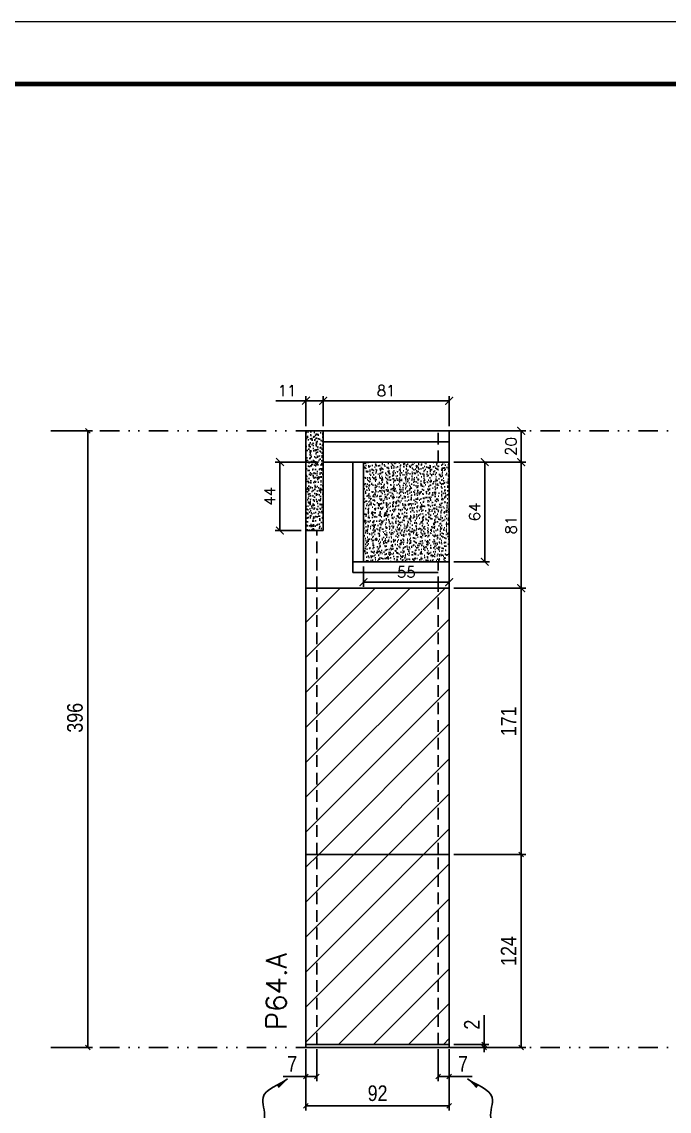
# Model space of a CAD drawing. Extents: x 2949 to 9230, y 1140 to 12527.
# Drawn here: x 3365 to 3781, y 4936 to 5635 of the extents above; entities that cross this region are included whole.
import ezdxf

# ---------------------------------------------------------------- set-up
doc = ezdxf.new("R2010")
doc.units = 0
for name, pattern in [('DASHED', [0.75, 0.5, -0.25]), ('DIVIDE2', [0.625, 0.25, -0.125, 0, -0.125, 0, -0.125]), ('HIDDEN', [0.375, 0.25, -0.125])]:
    doc.linetypes.add(name, pattern=pattern)
for name, color, linetype in [('COTA', 241, 'Continuous'), ('cotas', 4, 'Continuous'), ('Nível', 160, 'Continuous'), ('Painéis', 200, 'Continuous'), ('SARR_2.2x7', 40, 'Continuous'), ('Sarrafo de Pressão', 42, 'HIDDEN')]:
    doc.layers.add(name, color=color, linetype=linetype)
for name, color, linetype, lineweight in [('Folhas', 255, 'Continuous', 9), ('Hachura', 251, 'Continuous', 9), ('SARRAFO DE PRESSAO', 251, 'DASHED', 9), ('Texto Seção', 7, 'Continuous', 15)]:
    doc.layers.add(name, color=color, linetype=linetype, lineweight=lineweight)
doc.styles.add('COTA TECNICA', font='techl___.ttf', dxfattribs={"height": 10})
doc.styles.add('COTA TECNICA-50', font='techl___.ttf', dxfattribs={"height": 10})
doc.styles.add('REGUA-120', font='ROMANS.shx', dxfattribs={"height": 15})
doc.styles.add('ROMANS', font='romans.shx')
doc.styles.get("Standard").update_dxf_attribs({"font": 'arial.ttf'})
doc.dimstyles.new('COTA PAINEL-50', dxfattribs={"dimtxt": 10, "dimasz": 3, "dimexe": 3, "dimexo": 3, "dimgap": 3, "dimtad": 1, "dimdec": 1, "dimzin": 12, "dimdsep": 46, "dimtxsty": 'COTA TECNICA-50', "dimblk1": 'OBLIQUE', "dimblk2": 'OBLIQUE', "dimsah": 1, "dimcen": 0.9, "dimclrd": 4, "dimclre": 4, "dimclrt": 240, "dimadec": 1, "dimazin": 3, "dimtfac": 1, "dimtdec": 1, "dimtmove": 0, "dimatfit": 3, "dimfxl": 1, "dimtolj": 1, "dimtzin": 12, "dimarcsym": 0})
doc.dimstyles.new('Cota Paínel', dxfattribs={"dimtxt": 7, "dimasz": 5, "dimexe": 3, "dimexo": 3, "dimgap": 3, "dimtad": 1, "dimdec": 1, "dimzin": 12, "dimdsep": 46, "dimtxsty": 'ROMANS', "dimblk": 'ARCHTICK', "dimcen": 0, "dimclrd": 4, "dimclre": 4, "dimclrt": 1, "dimadec": 1, "dimazin": 3, "dimtfac": 1, "dimtdec": 1, "dimtmove": 0, "dimatfit": 3, "dimldrblk": 'OBLIQUE', "dimfxl": 1, "dimtolj": 1, "dimtzin": 12, "dimarcsym": 0})
doc.dimstyles.new('PAINEL', dxfattribs={"dimtxt": 10, "dimasz": 3, "dimexe": 3, "dimexo": 3, "dimgap": 3, "dimtad": 1, "dimdec": 1, "dimzin": 12, "dimdsep": 46, "dimtxsty": 'COTA TECNICA', "dimblk1": 'OBLIQUE', "dimblk2": 'OBLIQUE', "dimsah": 1, "dimcen": 0.9, "dimclrd": 4, "dimclre": 4, "dimclrt": 240, "dimadec": 1, "dimazin": 3, "dimtfac": 1, "dimtdec": 1, "dimtmove": 0, "dimatfit": 3, "dimfxl": 1, "dimtolj": 1, "dimtzin": 12, "dimarcsym": 0})
doc.dimstyles.get("Standard").update_dxf_attribs({"dimtxt": 0.18, "dimasz": 0.18, "dimexe": 0.18, "dimexo": 0.0625, "dimgap": 0.09, "dimtad": 0, "dimtih": 1, "dimtoh": 1, "dimdec": 4, "dimzin": 0, "dimdsep": 46, "dimtxsty": 'Standard', "dimcen": 0.09, "dimadec": 0, "dimazin": 0, "dimtfac": 1, "dimtdec": 4, "dimtofl": 0, "dimtmove": 0, "dimatfit": 3, "dimfxl": 1, "dimtolj": 1, "dimtzin": 0, "dimarcsym": 0})
pattern_1 = [(45, (-126071.967, -22713.47), (-11.2253202, 11.2253202), [])]

# ---------------------------------------------------------------- blocks, each defined once
blk = doc.blocks.new('9999999999')
at = {"layer": 'Folhas'}
blk.add_lwpolyline([(98138.98, 34190.21), (99623.98, 34190.21), (99623.98, 35240.21), (98138.98, 35240.21)], close=True, dxfattribs=at)
at = {"layer": 'Folhas', "color": 30, "const_width": 3}
blk.add_lwpolyline([(98213.98, 34230.21), (99583.98, 34230.21), (99583.98, 35200.21), (98213.98, 35200.21)], close=True, dxfattribs=at)
blk = doc.blocks.new('_Oblique')
at = {"color": 0, "linetype": 'ByBlock', "lineweight": -2}
blk.add_line((-0.5, -0.5), (0.5, 0.5), dxfattribs=at)
blk = doc.blocks.new('*D1022')
at = {"layer": 'cotas', "color": 4, "linetype": 'ByBlock', "lineweight": -2, "transparency": 16777216}
for p, q in [((3386.69, 5372.57), (3410.41, 5372.57)), ((3407.41, 5372.57), (3407.41, 4976.57)), ((3386.69, 4976.57), (3410.41, 4976.57))]:
    blk.add_line(p, q, dxfattribs=at)
at = {"layer": 'Defpoints', "color": 0, "linetype": 'ByBlock', "transparency": 16777216}
for p in [(3383.69, 5372.57), (3383.69, 4976.57), (3407.41, 4976.57)]:
    blk.add_point(p, dxfattribs=at)
at = {"layer": 'cotas', "color": 4, "linetype": 'ByBlock', "lineweight": -2, "transparency": 16777216, "xscale": 3, "yscale": 3, "zscale": 3}
for p, rotation in [((3407.41, 5372.57), 90), ((3407.41, 4976.57), 270)]:
    blk.add_blockref('_Oblique', p, dxfattribs=dict(at, rotation=rotation))
at = {"layer": 'cotas', "color": 240, "linetype": 'ByBlock', "transparency": 16777216, "insert": (3399.16, 5188.35), "char_height": 10, "attachment_point": 5, "rotation": 90, "style": 'COTA TECNICA'}
blk.add_mtext('\\A1;396', dxfattribs=at)
blk = doc.blocks.new('*D315')
at = {"layer": 'COTA', "color": 4, "lineweight": -2, "transparency": 16777216}
for p, q in [((3547.54, 4975.57), (3547.54, 4936.11)), ((3639.54, 4975.57), (3639.54, 4936.11)), ((3547.54, 4939.11), (3639.54, 4939.11))]:
    blk.add_line(p, q, dxfattribs=at)
at = {"layer": 'Defpoints', "color": 0, "transparency": 16777216}
for p in [(3547.54, 4978.57), (3639.54, 4978.57), (3639.54, 4939.11)]:
    blk.add_point(p, dxfattribs=at)
at = {"layer": 'COTA', "color": 4, "lineweight": -2, "transparency": 16777216, "xscale": 3, "yscale": 3, "zscale": 3, "rotation": 180}
blk.add_blockref('_Oblique', (3547.54, 4939.11), dxfattribs=at)
at = {"layer": 'COTA', "color": 4, "lineweight": -2, "transparency": 16777216, "xscale": 3, "yscale": 3, "zscale": 3}
blk.add_blockref('_Oblique', (3639.54, 4939.11), dxfattribs=at)
at = {"layer": 'COTA', "color": 240, "transparency": 16777216, "insert": (3593.54, 4947.2), "char_height": 10, "attachment_point": 5, "style": 'COTA TECNICA'}
blk.add_mtext('\\A1;92', dxfattribs=at)
blk = doc.blocks.new('*D316')
at = {"layer": 'COTA', "color": 4, "lineweight": -2, "transparency": 16777216}
for p, q in [((3554.54, 4975.57), (3554.54, 4955.06)), ((3547.54, 4973.57), (3547.54, 4955.06)), ((3547.54, 4958.06), (3532.81, 4958.06)), ((3554.54, 4958.06), (3547.54, 4958.06))]:
    blk.add_line(p, q, dxfattribs=at)
at = {"layer": 'Defpoints', "color": 0, "transparency": 16777216}
for p in [(3547.54, 4976.57), (3554.54, 4978.57), (3547.54, 4958.06)]:
    blk.add_point(p, dxfattribs=at)
at = {"layer": 'COTA', "color": 4, "lineweight": -2, "transparency": 16777216, "xscale": 3, "yscale": 3, "zscale": 3, "rotation": 180}
blk.add_blockref('_Oblique', (3547.54, 4958.06), dxfattribs=at)
at = {"layer": 'COTA', "color": 4, "lineweight": -2, "transparency": 16777216, "xscale": 3, "yscale": 3, "zscale": 3}
blk.add_blockref('_Oblique', (3554.54, 4958.06), dxfattribs=at)
at = {"layer": 'COTA', "color": 240, "transparency": 16777216, "insert": (3538.68, 4966.13), "char_height": 10, "attachment_point": 5, "style": 'COTA TECNICA-50'}
blk.add_mtext('\\A1;7', dxfattribs=at)
blk = doc.blocks.new('*D317')
at = {"layer": 'COTA', "color": 4, "lineweight": -2, "transparency": 16777216}
for p, q in [((3632.54, 4975.57), (3632.54, 4955.06)), ((3639.54, 4973.57), (3639.54, 4955.06)), ((3632.54, 4958.06), (3639.54, 4958.06)), ((3639.54, 4958.06), (3654.27, 4958.06))]:
    blk.add_line(p, q, dxfattribs=at)
at = {"layer": 'Defpoints', "color": 0, "transparency": 16777216}
for p in [(3632.54, 4978.57), (3639.54, 4976.57), (3639.54, 4958.06)]:
    blk.add_point(p, dxfattribs=at)
at = {"layer": 'COTA', "color": 4, "lineweight": -2, "transparency": 16777216, "xscale": 3, "yscale": 3, "zscale": 3, "rotation": 180}
blk.add_blockref('_Oblique', (3632.54, 4958.06), dxfattribs=at)
at = {"layer": 'COTA', "color": 4, "lineweight": -2, "transparency": 16777216, "xscale": 3, "yscale": 3, "zscale": 3}
blk.add_blockref('_Oblique', (3639.54, 4958.06), dxfattribs=at)
at = {"layer": 'COTA', "color": 240, "transparency": 16777216, "insert": (3648.41, 4966.13), "char_height": 10, "attachment_point": 5, "style": 'COTA TECNICA-50'}
blk.add_mtext('\\A1;7', dxfattribs=at)
blk = doc.blocks.new('*D318')
at = {"layer": 'COTA', "color": 4, "lineweight": -2, "transparency": 16777216}
for p, q in [((3642.54, 5100.57), (3688.78, 5100.57)), ((3685.78, 4976.57), (3685.78, 5100.57)), ((3642.54, 4976.57), (3688.78, 4976.57))]:
    blk.add_line(p, q, dxfattribs=at)
at = {"layer": 'Defpoints', "color": 0, "transparency": 16777216}
for p in [(3639.54, 5100.57), (3685.78, 5100.57), (3639.54, 4976.57)]:
    blk.add_point(p, dxfattribs=at)
at = {"layer": 'COTA', "color": 4, "lineweight": -2, "transparency": 16777216, "xscale": 3, "yscale": 3, "zscale": 3}
for p, rotation in [((3685.78, 5100.57), 90), ((3685.78, 4976.57), 270)]:
    blk.add_blockref('_Oblique', p, dxfattribs=dict(at, rotation=rotation))
at = {"layer": 'COTA', "color": 240, "transparency": 16777216, "insert": (3677.71, 5038.57), "char_height": 10, "attachment_point": 5, "rotation": 90, "style": 'COTA TECNICA-50'}
blk.add_mtext('\\A1;124', dxfattribs=at)
blk = doc.blocks.new('*D319')
at = {"layer": 'COTA', "color": 4, "lineweight": -2, "transparency": 16777216}
for p, q in [((3662.07, 4978.57), (3662.07, 4997.37)), ((3642.54, 4978.57), (3665.07, 4978.57)), ((3642.54, 4976.57), (3665.07, 4976.57)), ((3662.07, 4976.57), (3662.07, 4978.57)), ((3662.07, 4976.57), (3662.07, 4973.57))]:
    blk.add_line(p, q, dxfattribs=at)
at = {"layer": 'Defpoints', "color": 0, "transparency": 16777216}
for p in [(3639.54, 4978.57), (3639.54, 4976.57), (3662.07, 4976.57)]:
    blk.add_point(p, dxfattribs=at)
at = {"layer": 'COTA', "color": 4, "lineweight": -2, "transparency": 16777216, "xscale": 3, "yscale": 3, "zscale": 3}
for p, rotation in [((3662.07, 4978.57), 270), ((3662.07, 4976.57), 90)]:
    blk.add_blockref('_Oblique', p, dxfattribs=dict(at, rotation=rotation))
at = {"layer": 'COTA', "color": 240, "transparency": 16777216, "insert": (3654.07, 4991.31), "char_height": 10, "attachment_point": 5, "rotation": 90, "style": 'COTA TECNICA-50'}
blk.add_mtext('\\A1;2', dxfattribs=at)
blk = doc.blocks.new('*D320')
at = {"layer": 'COTA', "color": 4, "linetype": 'ByBlock', "lineweight": -2, "transparency": 16777216}
for p, q in [((3642.54, 5271.57), (3688.78, 5271.57)), ((3685.78, 5271.57), (3685.78, 5100.57)), ((3642.54, 5100.57), (3688.78, 5100.57))]:
    blk.add_line(p, q, dxfattribs=at)
at = {"layer": 'Defpoints', "color": 0, "linetype": 'ByBlock', "transparency": 16777216}
for p in [(3639.54, 5271.57), (3639.54, 5100.57), (3685.78, 5100.57)]:
    blk.add_point(p, dxfattribs=at)
at = {"layer": 'COTA', "color": 4, "linetype": 'ByBlock', "lineweight": -2, "transparency": 16777216, "xscale": 3, "yscale": 3, "zscale": 3}
for p, rotation in [((3685.78, 5271.57), 90), ((3685.78, 5100.57), 270)]:
    blk.add_blockref('_Oblique', p, dxfattribs=dict(at, rotation=rotation))
at = {"layer": 'COTA', "color": 240, "linetype": 'ByBlock', "transparency": 16777216, "insert": (3677.71, 5186.07), "char_height": 10, "attachment_point": 5, "rotation": 90, "style": 'COTA TECNICA'}
blk.add_mtext('\\A1;171', dxfattribs=at)
blk = doc.blocks.new('_ArchTick')
at = {"color": 0, "linetype": 'ByBlock', "const_width": 0.15}
blk.add_lwpolyline([(-0.5, -0.5), (0.5, 0.5)], dxfattribs=at)
blk = doc.blocks.new('*D1233')
at = {"layer": 'COTA', "color": 4, "lineweight": -2, "transparency": 16777216}
for p, q in [((3642.54, 5352.57), (3688.78, 5352.57)), ((3685.78, 5352.57), (3685.78, 5271.57)), ((3642.54, 5271.57), (3688.78, 5271.57))]:
    blk.add_line(p, q, dxfattribs=at)
at = {"layer": 'Defpoints', "color": 0, "transparency": 16777216}
for p in [(3639.54, 5352.57), (3639.54, 5271.57), (3685.78, 5271.57)]:
    blk.add_point(p, dxfattribs=at)
at = {"layer": 'COTA', "color": 4, "lineweight": -2, "transparency": 16777216, "xscale": 5, "yscale": 5, "zscale": 5}
for p, rotation in [((3685.78, 5352.57), 90), ((3685.78, 5271.57), 270)]:
    blk.add_blockref('_ArchTick', p, dxfattribs=dict(at, rotation=rotation))
at = {"layer": 'COTA', "color": 1, "transparency": 16777216, "insert": (3679.28, 5312.07), "char_height": 7, "attachment_point": 5, "rotation": 90, "style": 'ROMANS'}
blk.add_mtext('\\A1;81', dxfattribs=at)
blk = doc.blocks.new('*D1234')
at = {"layer": 'COTA', "color": 4, "lineweight": -2, "transparency": 16777216}
for p, q in [((3642.54, 5352.57), (3665.39, 5352.57)), ((3662.39, 5352.57), (3662.39, 5288.57)), ((3642.54, 5288.57), (3665.39, 5288.57))]:
    blk.add_line(p, q, dxfattribs=at)
at = {"layer": 'Defpoints', "color": 0, "transparency": 16777216}
for p in [(3639.54, 5352.57), (3639.54, 5288.57), (3662.39, 5288.57)]:
    blk.add_point(p, dxfattribs=at)
at = {"layer": 'COTA', "color": 4, "lineweight": -2, "transparency": 16777216, "xscale": 5, "yscale": 5, "zscale": 5}
for p, rotation in [((3662.39, 5352.57), 90), ((3662.39, 5288.57), 270)]:
    blk.add_blockref('_ArchTick', p, dxfattribs=dict(at, rotation=rotation))
at = {"layer": 'COTA', "color": 1, "transparency": 16777216, "insert": (3655.89, 5320.57), "char_height": 7, "attachment_point": 5, "rotation": 90, "style": 'ROMANS'}
blk.add_mtext('\\A1;64', dxfattribs=at)
blk = doc.blocks.new('*D1235')
at = {"layer": 'COTA', "color": 4, "lineweight": -2, "transparency": 16777216}
for p, q in [((3584.54, 5285.57), (3584.54, 5272.42)), ((3639.54, 5285.57), (3639.54, 5272.42)), ((3584.54, 5275.42), (3639.54, 5275.42))]:
    blk.add_line(p, q, dxfattribs=at)
at = {"layer": 'Defpoints', "color": 0, "transparency": 16777216}
for p in [(3584.54, 5288.57), (3639.54, 5288.57), (3639.54, 5275.42)]:
    blk.add_point(p, dxfattribs=at)
at = {"layer": 'COTA', "color": 4, "lineweight": -2, "transparency": 16777216, "xscale": 5, "yscale": 5, "zscale": 5, "rotation": 180}
blk.add_blockref('_ArchTick', (3584.54, 5275.42), dxfattribs=at)
at = {"layer": 'COTA', "color": 4, "lineweight": -2, "transparency": 16777216, "xscale": 5, "yscale": 5, "zscale": 5}
blk.add_blockref('_ArchTick', (3639.54, 5275.42), dxfattribs=at)
at = {"layer": 'COTA', "color": 1, "transparency": 16777216, "insert": (3612.04, 5281.92), "char_height": 7, "attachment_point": 5, "style": 'ROMANS'}
blk.add_mtext('\\A1;55', dxfattribs=at)
blk = doc.blocks.new('*D1236')
at = {"layer": 'COTA', "color": 4, "lineweight": -2, "transparency": 16777216}
for p, q in [((3642.54, 5372.57), (3688.78, 5372.57)), ((3685.78, 5352.57), (3685.78, 5372.57)), ((3642.54, 5352.57), (3688.78, 5352.57))]:
    blk.add_line(p, q, dxfattribs=at)
at = {"layer": 'Defpoints', "color": 0, "transparency": 16777216}
for p in [(3639.54, 5372.57), (3685.78, 5372.57), (3639.54, 5352.57)]:
    blk.add_point(p, dxfattribs=at)
at = {"layer": 'COTA', "color": 4, "lineweight": -2, "transparency": 16777216, "xscale": 5, "yscale": 5, "zscale": 5}
for p, rotation in [((3685.78, 5372.57), 90), ((3685.78, 5352.57), 270)]:
    blk.add_blockref('_ArchTick', p, dxfattribs=dict(at, rotation=rotation))
at = {"layer": 'COTA', "color": 1, "transparency": 16777216, "insert": (3679.28, 5362.57), "char_height": 7, "attachment_point": 5, "rotation": 90, "style": 'ROMANS'}
blk.add_mtext('\\A1;20', dxfattribs=at)
blk = doc.blocks.new('*D1237')
at = {"layer": 'COTA', "color": 4, "lineweight": -2, "transparency": 16777216}
for p, q in [((3558.54, 5375.57), (3558.54, 5394.92)), ((3639.54, 5375.57), (3639.54, 5394.92)), ((3558.54, 5391.92), (3639.54, 5391.92))]:
    blk.add_line(p, q, dxfattribs=at)
at = {"layer": 'Defpoints', "color": 0, "transparency": 16777216}
for p in [(3639.54, 5391.92), (3558.54, 5372.57), (3639.54, 5372.57)]:
    blk.add_point(p, dxfattribs=at)
at = {"layer": 'COTA', "color": 4, "lineweight": -2, "transparency": 16777216, "xscale": 5, "yscale": 5, "zscale": 5, "rotation": 180}
blk.add_blockref('_ArchTick', (3558.54, 5391.92), dxfattribs=at)
at = {"layer": 'COTA', "color": 4, "lineweight": -2, "transparency": 16777216, "xscale": 5, "yscale": 5, "zscale": 5}
blk.add_blockref('_ArchTick', (3639.54, 5391.92), dxfattribs=at)
at = {"layer": 'COTA', "color": 1, "transparency": 16777216, "insert": (3599.04, 5398.42), "char_height": 7, "attachment_point": 5, "style": 'ROMANS'}
blk.add_mtext('\\A1;81', dxfattribs=at)
blk = doc.blocks.new('*D1238')
at = {"layer": 'COTA', "color": 4, "lineweight": -2, "transparency": 16777216}
for p, q in [((3547.54, 5375.57), (3547.54, 5394.92)), ((3558.54, 5375.57), (3558.54, 5394.92)), ((3547.54, 5391.92), (3528.21, 5391.92)), ((3558.54, 5391.92), (3547.54, 5391.92))]:
    blk.add_line(p, q, dxfattribs=at)
at = {"layer": 'Defpoints', "color": 0, "transparency": 16777216}
for p in [(3547.54, 5391.92), (3547.54, 5372.57), (3558.54, 5372.57)]:
    blk.add_point(p, dxfattribs=at)
at = {"layer": 'COTA', "color": 4, "lineweight": -2, "transparency": 16777216, "xscale": 5, "yscale": 5, "zscale": 5, "rotation": 180}
blk.add_blockref('_ArchTick', (3547.54, 5391.92), dxfattribs=at)
at = {"layer": 'COTA', "color": 4, "lineweight": -2, "transparency": 16777216, "xscale": 5, "yscale": 5, "zscale": 5}
blk.add_blockref('_ArchTick', (3558.54, 5391.92), dxfattribs=at)
at = {"layer": 'COTA', "color": 1, "transparency": 16777216, "insert": (3535.37, 5398.42), "char_height": 7, "attachment_point": 5, "style": 'ROMANS'}
blk.add_mtext('\\A1;11', dxfattribs=at)
blk = doc.blocks.new('*D1239')
at = {"layer": 'COTA', "color": 4, "lineweight": -2, "transparency": 16777216}
for p, q in [((3555.54, 5352.57), (3527.79, 5352.57)), ((3530.79, 5352.57), (3530.79, 5308.57)), ((3544.54, 5308.57), (3527.79, 5308.57))]:
    blk.add_line(p, q, dxfattribs=at)
at = {"layer": 'Defpoints', "color": 0, "transparency": 16777216}
for p in [(3558.54, 5352.57), (3530.79, 5308.57), (3547.54, 5308.57)]:
    blk.add_point(p, dxfattribs=at)
at = {"layer": 'COTA', "color": 4, "lineweight": -2, "transparency": 16777216, "xscale": 5, "yscale": 5, "zscale": 5}
for p, rotation in [((3530.79, 5352.57), 90), ((3530.79, 5308.57), 270)]:
    blk.add_blockref('_ArchTick', p, dxfattribs=dict(at, rotation=rotation))
at = {"layer": 'COTA', "color": 1, "transparency": 16777216, "insert": (3524.29, 5330.57), "char_height": 7, "attachment_point": 5, "rotation": 90, "style": 'ROMANS'}
blk.add_mtext('\\A1;44', dxfattribs=at)

msp = doc.modelspace()

# ---------------------------------------------------------------- hatches: boundary and pattern name
at = {"layer": 'COTA', "linetype": 'ByBlock'}
h = msp.add_hatch(dxfattribs=at)
h.set_pattern_fill('AR-CONC', color=256, scale=0.03)
h.paths.add_polyline_path([(3558.54, 5372.57), (3547.54, 5372.57), (3547.54, 5308.57), (3558.54, 5308.57)])
h = msp.add_hatch(dxfattribs=at)
h.set_pattern_fill('AR-CONC', color=256, scale=0.03)
h.paths.add_polyline_path([(3639.54, 5352.57), (3584.54, 5352.57), (3584.54, 5288.57), (3639.54, 5288.57)])
at = {"layer": 'Hachura', "linetype": 'ByBlock'}
h = msp.add_hatch(dxfattribs=at)
h.set_pattern_fill('ANSI31', color=256, scale=5)
h.set_pattern_definition(pattern_1)
h.paths.add_polyline_path([(3639.54, 5271.57), (3547.54, 5271.57), (3547.54, 5100.57), (3639.54, 5100.57)])
h = msp.add_hatch(dxfattribs=at)
h.set_pattern_fill('ANSI31', color=256, scale=5)
h.set_pattern_definition(pattern_1)
h.paths.add_polyline_path([(3639.54, 5100.57), (3547.54, 5100.57), (3547.54, 4978.57), (3639.54, 4978.57)])

# ---------------------------------------------------------------- linework, layer by layer
at = {"layer": 'COTA', "linetype": 'ByBlock'}
for p, q in [((3547.54, 5372.57), (3558.54, 5372.57)), ((3547.54, 5308.57), (3547.54, 5372.57)), ((3639.54, 5288.57), (3639.54, 5352.57))]:
    msp.add_line(p, q, dxfattribs=at)
at = {"layer": 'Nível', "color": 4, "linetype": 'DIVIDE2', "ltscale": 50}
for p, q in [((3383.69, 5372.57), (4394.03, 5372.57)), ((3383.69, 4976.57), (4394.03, 4976.57))]:
    msp.add_line(p, q, dxfattribs=at)
at = {"layer": 'Painéis'}
for p, q in [((3558.54, 5308.57), (3558.54, 5372.57)), ((3558.54, 5372.57), (3639.54, 5372.57)), ((3639.54, 5352.57), (3639.54, 5372.57)), ((3584.54, 5352.57), (3558.54, 5352.57)), ((3584.54, 5288.57), (3584.54, 5352.57)), ((3584.54, 5352.57), (3639.54, 5352.57)), ((3547.54, 5271.57), (3547.54, 5308.57)), ((3547.54, 5308.57), (3558.54, 5308.57)), ((3584.54, 5288.57), (3639.54, 5288.57)), ((3639.54, 5271.57), (3639.54, 5288.57))]:
    msp.add_line(p, q, dxfattribs=at)
for points in [[(3547.54, 5100.57), (3639.54, 5100.57), (3639.54, 5271.57), (3547.54, 5271.57)], [(3547.54, 4978.57), (3639.54, 4978.57), (3639.54, 5100.57), (3547.54, 5100.57)], [(3547.54, 4978.57), (3639.54, 4978.57), (3639.54, 4976.57), (3547.54, 4976.57)]]:
    msp.add_lwpolyline(points, close=True, dxfattribs=at)
at = {"layer": 'SARR_2.2x7'}
for p, q in [((3639.54, 5365.57), (3558.54, 5365.57)), ((3577.54, 5288.57), (3577.54, 5352.57)), ((3577.54, 5281.57), (3577.54, 5288.57)), ((3584.54, 5288.57), (3577.54, 5288.57)), ((3577.54, 5281.57), (3632.54, 5281.57))]:
    msp.add_line(p, q, dxfattribs=at)
at = {"layer": 'Sarrafo de Pressão', "ltscale": 30}
for p, q in [((3632.54, 5352.57), (3632.54, 5372.57)), ((3554.54, 5271.57), (3554.54, 5308.57)), ((3632.54, 5271.57), (3632.54, 5288.57)), ((3554.54, 5100.57), (3554.54, 5271.57)), ((3632.54, 5100.57), (3632.54, 5271.57)), ((3554.54, 4978.57), (3554.54, 5100.57)), ((3632.54, 4978.57), (3632.54, 5100.57))]:
    msp.add_line(p, q, dxfattribs=at)

# ---------------------------------------------------------------- block references
at = {"layer": 'SARRAFO DE PRESSAO', "color": 6, "linetype": 'ByBlock'}
msp.add_blockref('9999999999', (-95189.94, -29604.92), dxfattribs=at)

# ---------------------------------------------------------------- texts
at = {"layer": 'Texto Seção', "insert": (3534.92, 4987.82), "char_height": 13, "width": 285.3299, "attachment_point": 7, "rotation": 90, "style": 'REGUA-120'}
msp.add_mtext('P64.A', dxfattribs=at)

# ---------------------------------------------------------------- dimensions: what is measured, and where the dimension line sits
at = {"layer": 'COTA'}
for base, p1, p2, dimstyle, picture, middle in [((3547.54, 5391.92), (3558.54, 5372.57), (3547.54, 5372.57), 'Cota Paínel', '*D1238', (3535.37, 5398.42)), ((3639.54, 5391.92), (3558.54, 5372.57), (3639.54, 5372.57), 'Cota Paínel', '*D1237', (3599.04, 5398.42)), ((3639.54, 5275.42), (3584.54, 5288.57), (3639.54, 5288.57), 'Cota Paínel', '*D1235', (3612.04, 5281.92)), ((3639.54, 4958.06), (3632.54, 4978.57), (3639.54, 4976.57), 'COTA PAINEL-50', '*D317', (3648.41, 4966.13))]:
    dim = msp.add_linear_dim(base=base, p1=p1, p2=p2, dimstyle=dimstyle, dxfattribs=at)
    dim.commit()
    dim.dimension.update_dxf_attribs({"geometry": picture, "text_midpoint": middle})
for base, p1, p2, angle, dimstyle, picture, middle in [((3685.78, 5372.57), (3639.54, 5352.57), (3639.54, 5372.57), 90, 'Cota Paínel', '*D1236', (3679.28, 5362.57)), ((3530.79, 5308.57), (3558.54, 5352.57), (3547.54, 5308.57), 90, 'Cota Paínel', '*D1239', (3524.29, 5330.57)), ((3685.78, 5271.57), (3639.54, 5352.57), (3639.54, 5271.57), 90, 'Cota Paínel', '*D1233', (3679.28, 5312.07)), ((3662.39, 5288.57), (3639.54, 5352.57), (3639.54, 5288.57), 90, 'Cota Paínel', '*D1234', (3655.89, 5320.57)), ((3685.78, 5100.57), (3639.54, 4976.57), (3639.54, 5100.57), 90, 'COTA PAINEL-50', '*D318', (3677.71, 5038.57)), ((3547.54, 4958.06), (3554.54, 4978.57), (3547.54, 4976.57), 180, 'COTA PAINEL-50', '*D316', (3538.68, 4966.13))]:
    dim = msp.add_linear_dim(base=base, p1=p1, p2=p2, angle=angle, dimstyle=dimstyle, dxfattribs=at)
    dim.commit()
    dim.dimension.update_dxf_attribs({"geometry": picture, "text_midpoint": middle})
at = {"layer": 'COTA', "linetype": 'ByBlock'}
dim = msp.add_linear_dim(base=(3685.78, 5100.57), p1=(3639.54, 5271.57), p2=(3639.54, 5100.57), angle=90, dimstyle='PAINEL', dxfattribs=at)
dim.commit()
dim.dimension.update_dxf_attribs({"geometry": '*D320', "text_midpoint": (3677.71, 5186.07)})
at = {"layer": 'COTA'}
dim = msp.add_linear_dim(base=(3662.07, 4976.57), p1=(3639.54, 4978.57), p2=(3639.54, 4976.57), angle=90, dimstyle='COTA PAINEL-50', dxfattribs=at)
dim.commit()
dim.dimension.update_dxf_attribs({"geometry": '*D319', "text_midpoint": (3662.07, 4991.31), "dimtype": 160})
dim = msp.add_linear_dim(base=(3639.54, 4939.11), p1=(3547.54, 4978.57), p2=(3639.54, 4978.57), dimstyle='PAINEL', override={"dimarcsym": 2}, dxfattribs=at)
dim.commit()
dim.dimension.update_dxf_attribs({"geometry": '*D315', "text_midpoint": (3593.54, 4947.2)})
at = {"layer": 'cotas', "linetype": 'ByBlock'}
dim = msp.add_linear_dim(base=(3407.41, 4976.57), p1=(3383.69, 5372.57), p2=(3383.69, 4976.57), angle=90, dimstyle='PAINEL', dxfattribs=at)
dim.commit()
dim.dimension.update_dxf_attribs({"geometry": '*D1022', "text_midpoint": (3407.41, 5188.35), "dimtype": 160})

# ---------------------------------------------------------------- leaders
at = {"layer": 'COTA', "path_type": 1}
for points in [[(3535.71, 4956.39), (3519.93, 4944.55), (3520.85, 4931.55), (3515.3, 4921.76)], [(3651.37, 4956.39), (3667.16, 4944.55), (3666.23, 4931.55), (3671.78, 4921.76)]]:
    msp.add_leader(points, dimstyle='Standard', override={"dimasz": 8}, dxfattribs=at)

doc.saveas('drawing.dxf')
